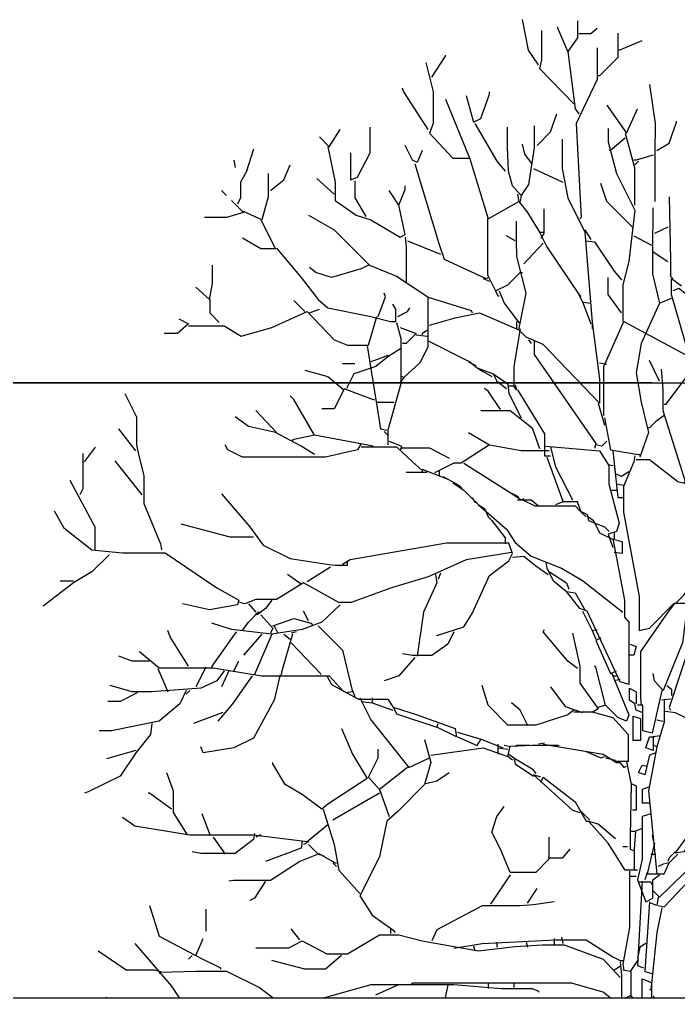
# Model space of a CAD drawing. Header units: centimetres. Extents: x -3096 to 17897, y -3131 to 15798.
# Drawn here: x 2698.9 to 2997.2, y 1233.5 to 1677 of the extents above; entities that cross this region are included whole.
import ezdxf

# ---------------------------------------------------------------- set-up
doc = ezdxf.new("R2010")
doc.units = ezdxf.units.CM

msp = doc.modelspace()

# ---------------------------------------------------------------- linework, layer by layer
for p, q in [((2004.42, 1512.39), (4004.42, 1512.39)), ((2985.19, 1512.39), (2004.42, 1512.39)), ((2354.42, 1233.81), (3654.42, 1233.81))]:
    msp.add_line(p, q)
at = {"color": 84}
for points in [[(2933.77, 1656.48), (2929.34, 1663.12), (2926.57, 1676.97)], [(2951.49, 1676.41), (2951.49, 1668.66), (2947.06, 1662.57), (2942.63, 1673.09), (2942.63, 1673.64)], [(2935.16, 1671.98), (2935.16, 1658.69), (2934.33, 1654.82), (2949.83, 1638.76)], [(2952.04, 1670.6), (2957.58, 1670.6), (2960.35, 1673.09)], [(2969.76, 1670.87), (2969.76, 1659.8), (2961.45, 1651.5), (2960.9, 1651.5)], [(2970.31, 1663.12), (2980.83, 1667.55)], [(2960.35, 1664.23), (2960.35, 1649.84), (2950.94, 1629.9), (2953.15, 1587.27), (2952.6, 1586.72)], [(2885.6, 1650.94), (2891.69, 1660.36), (2891.69, 1660.91)], [(2947.06, 1662.57), (2950.38, 1636.55), (2952.04, 1634.33)], [(2882.83, 1657.59), (2886.16, 1644.3), (2886.16, 1629.9), (2884.5, 1625.47), (2895.01, 1614.12), (2902.77, 1614.12)], [(2883.94, 1627.14), (2872.87, 1644.3), (2872.31, 1645.96)], [(2984.16, 1647.62), (2986.65, 1629.9), (2986.51, 1616.62), (2986.44, 1611.08), (2986.44, 1594.47)], [(2891.69, 1640.98), (2902.77, 1613.85), (2911.07, 1586.72), (2924.91, 1594.47), (2928.79, 1589.49), (2934.33, 1580.63), (2935.99, 1580.63)], [(2901.11, 1642.64), (2904.43, 1630.46), (2907.75, 1632.12), (2911.62, 1643.19), (2911.62, 1644.3)], [(2964.78, 1638.21), (2973.64, 1625.47), (2978.62, 1636.55)], [(2933.22, 1619.94), (2939.31, 1626.03), (2942.08, 1634.33)], [(2848.78, 1616.62), (2848.78, 1604.43), (2851.83, 1605.54), (2857.64, 1616.62), (2857.64, 1628.24)], [(2904.98, 1629.9), (2914.95, 1612.74), (2918.82, 1608.31)], [(2931.83, 1628.8), (2931.83, 1618.83), (2929.34, 1602.22), (2926.02, 1597.24), (2922.14, 1601.67), (2920.21, 1608.31), (2919.79, 1619.38), (2919.79, 1628.24)], [(2965.33, 1627.69), (2965.33, 1621.6), (2969.21, 1607.2), (2977.51, 1590.59), (2974.74, 1567.34), (2971.97, 1556.82), (2971.97, 1540.21)], [(2987.48, 1617.72), (2993.01, 1621.04), (2996.34, 1630.46), (2996.34, 1631.01)], [(2834.67, 1623.81), (2839.09, 1619.38), (2844.08, 1627.14)], [(2973.08, 1623.26), (2966.44, 1617.72), (2965.88, 1617.72)], [(2973.08, 1625.47), (2977.24, 1609.97), (2977.24, 1592.81)], [(2838.54, 1619.38), (2841.86, 1603.33), (2841.86, 1595.02), (2851.28, 1588.38), (2857.92, 1586.16), (2871.21, 1578.41), (2873.42, 1579.52), (2870.65, 1592.81), (2873.42, 1600.01), (2873.42, 1601.67)], [(2881.17, 1617.72), (2878.96, 1612.19), (2876.74, 1613.29), (2873.42, 1619.94)], [(2944.57, 1622.71), (2944.57, 1609.42), (2947.06, 1596.13), (2954.81, 1580.63), (2958.13, 1539.66), (2961.45, 1514.19), (2961.45, 1503.11), (2935.99, 1529.69), (2928.23, 1533.01), (2924.91, 1536.33), (2928.23, 1552.94), (2924.08, 1569.55), (2923.94, 1576.75), (2923.94, 1585.61)], [(2931, 1611.63), (2927.68, 1616.06), (2926.57, 1620.49)], [(2804.77, 1618.28), (2801.45, 1607.76), (2798.95, 1603.33), (2798.95, 1596.13), (2797.57, 1593.36)], [(2985.82, 1615.51), (2978.06, 1613.29), (2976.96, 1613.29)], [(2795.91, 1613.29), (2796.46, 1609.97)], [(2812.52, 1599.45), (2818.61, 1604.43), (2821.38, 1611.08)], [(2877.85, 1611.63), (2888.92, 1575.09), (2891.14, 1568.45), (2905.53, 1561.8), (2909.96, 1559.59), (2911.07, 1560.14)], [(2979.17, 1612.74), (2977.51, 1611.08)], [(2811.41, 1607.2), (2811.41, 1596.68), (2808.64, 1586.16), (2800.34, 1590.04)], [(2931.56, 1609.42), (2944.84, 1603.33)], [(2841.31, 1597.79), (2833.56, 1604.99)], [(2850.72, 1603.88), (2850.72, 1596.13), (2855.7, 1587.82)], [(2976.4, 1582.84), (2964.78, 1594.47), (2962.01, 1602.77)], [(2790.37, 1599.45), (2792.59, 1597.24)], [(2870.65, 1592.81), (2866.22, 1599.45)], [(2924.36, 1597.79), (2924.91, 1594.47)], [(2926.02, 1597.24), (2925.47, 1594.47)], [(2993.01, 1596.68), (2993.57, 1567.89), (2993.57, 1560.7), (2994.67, 1559.59)], [(2794.8, 1595.02), (2800.34, 1589.49), (2792.59, 1587.27), (2782.62, 1587.27)], [(2829.68, 1588.38), (2841.31, 1581.73), (2857.37, 1565.68), (2869.55, 1560.7), (2883.67, 1551.28), (2883.67, 1528.58), (2880.07, 1521.38), (2872.87, 1514.74), (2871.76, 1515.29)], [(2936.26, 1591.15), (2936.26, 1580.07), (2934.88, 1577.86)], [(2985.54, 1591.7), (2985.4, 1571.77), (2985.4, 1561.8), (2988.58, 1548.51), (2994.12, 1550.73)], [(2808.09, 1586.16), (2814.73, 1573.15), (2808.09, 1573.15), (2799.78, 1577.86)], [(2910.8, 1586.72), (2910.8, 1561.25), (2914.39, 1554.05), (2919.93, 1556.82), (2925.47, 1562.36), (2926.57, 1562.36)], [(2923.25, 1576.75), (2919.38, 1578.97)], [(2934.33, 1580.63), (2937.65, 1573.98), (2952.6, 1551.84), (2953.15, 1551.84)], [(2954.81, 1581.73), (2957.58, 1577.31)], [(2976.96, 1578.97), (2985.26, 1574.54)], [(2992.46, 1582.84), (2986.37, 1580.07)], [(2873.42, 1578.41), (2873.98, 1573.98), (2873.98, 1557.93)], [(2874.53, 1576.75), (2889.48, 1570.66)], [(2935.99, 1575.64), (2927.13, 1566.23)], [(2955.36, 1576.75), (2959.24, 1576.2), (2968.1, 1562.91), (2971.42, 1559.03)], [(2815.29, 1573.43), (2826.36, 1560.14), (2834.11, 1550.18), (2838.54, 1546.3), (2857.92, 1542.42), (2866.78, 1540.21), (2869.27, 1540.21), (2869.27, 1545.75), (2867.89, 1547.96)], [(2985.82, 1571.77), (2992.46, 1567.34)], [(2778.74, 1555.71), (2784.84, 1550.18), (2786.22, 1557.37), (2786.22, 1565.68)], [(2856.81, 1565.68), (2853.49, 1564.02), (2840.2, 1560.14), (2833, 1562.36), (2830.24, 1564.57)], [(2908.86, 1559.59), (2911.62, 1558.48)], [(2971.42, 1544.09), (2965.33, 1552.39), (2965.33, 1560.14)], [(3001.87, 1525.26), (2994.12, 1552.39), (2994.12, 1559.59), (2998.55, 1556.27)], [(2861.24, 1542.42), (2864.56, 1551.28), (2864.01, 1552.94)], [(2914.39, 1554.05), (2915.5, 1551.84), (2916.05, 1551.84)], [(2916.05, 1554.05), (2918.27, 1548.51), (2924.91, 1539.66), (2925.47, 1539.66)], [(2951.49, 1553.5), (2953.7, 1549.07), (2957.58, 1539.1)], [(3011.56, 1514.19), (3011.56, 1520.83), (3008.52, 1534.67), (3000.77, 1552.39), (2997.44, 1555.16), (2994.67, 1554.05)], [(2785.11, 1550.18), (2785.11, 1544.09), (2789.26, 1539.66)], [(2828.02, 1544.64), (2823.04, 1549.62)], [(2883.39, 1551.28), (2903.32, 1545.19), (2903.87, 1544.09)], [(2953.7, 1549.07), (2957.03, 1548.51)], [(2988.58, 1548.51), (2980.28, 1530.24), (2978.06, 1516.96), (2980.28, 1503.67), (2983.6, 1489.83), (2979.73, 1478.75)], [(2775.42, 1538.27), (2791.48, 1538.27), (2799.23, 1533.57), (2813.07, 1537.44), (2829.13, 1544.64), (2841.31, 1531.9), (2847.4, 1529.41), (2856.81, 1529.41), (2860.69, 1542.42)], [(2830.24, 1544.09), (2834.67, 1545.75)], [(2870.1, 1542.42), (2874.53, 1544.64), (2875.64, 1546.3)], [(2884.5, 1538.55), (2896.12, 1541.87), (2907.2, 1544.09), (2924.91, 1536.33)], [(2770.99, 1541.32), (2775.42, 1539.1), (2770.44, 1534.67), (2764.35, 1534.67)], [(2869.55, 1539.66), (2871.48, 1532.46), (2871.48, 1511.97), (2865.67, 1490.93), (2865.67, 1484.29)], [(2923.81, 1540.21), (2923.81, 1536.89)], [(2958.13, 1539.66), (2958.13, 1536.89)], [(2963.39, 1497.58), (2963.39, 1519.72), (2972.53, 1540.21), (3004.09, 1523.05), (3005.19, 1520.28)], [(2871.21, 1537.44), (2878.4, 1534.67), (2873.98, 1530.24), (2872.31, 1530.24)], [(2883.94, 1536.33), (2881.17, 1534.67), (2881.17, 1534.12)], [(2925.47, 1536.89), (2922.7, 1519.72), (2922.7, 1510.87), (2919.93, 1510.87)], [(2878.4, 1534.12), (2883.39, 1533.57)], [(2883.94, 1531.35), (2902.77, 1521.94), (2906.09, 1519.17), (2913.29, 1516.4), (2914.95, 1513.08), (2919.38, 1509.76)], [(2929.34, 1531.9), (2930.45, 1530.24)], [(2931.83, 1531.35), (2931.83, 1525.26), (2959.79, 1484.84), (2959.24, 1482.63)], [(2871.76, 1528.03), (2865.67, 1524.15), (2860.13, 1519.72), (2850.17, 1516.4), (2846.85, 1509.76)], [(2856.26, 1529.14), (2862.35, 1491.49), (2865.12, 1490.93)], [(2865.67, 1524.71), (2861.24, 1523.05), (2857.92, 1521.94)], [(2902.21, 1521.94), (2905.53, 1520.28)], [(2961.45, 1521.38), (2964.78, 1520.83)], [(2988.58, 1513.08), (2984.16, 1522.49)], [(2828.02, 1518.06), (2838.54, 1515.29), (2845.74, 1509.2), (2841.31, 1500.62), (2835.77, 1500.62)], [(2845.18, 1521.11), (2850.72, 1521.11)], [(2906.09, 1519.17), (2908.86, 1517.51), (2912.73, 1515.29)], [(2989.41, 1518.62), (2990.11, 1509.2), (2990.11, 1499.79), (2998, 1474.88), (3000.21, 1467.68), (2999.66, 1467.13)], [(3016.55, 1476.54), (3016.55, 1484.84), (3013.5, 1511.97), (3004.64, 1520.28), (2991.35, 1502.56), (2990.8, 1502.56)], [(2872.87, 1514.74), (2871.21, 1512.53)], [(2913.29, 1516.4), (2919.93, 1511.97), (2920.48, 1507.54), (2926.02, 1496.47)], [(2845.74, 1509.76), (2859.03, 1504.77), (2859.58, 1504.77)], [(2916.61, 1500.35), (2911.07, 1508.65), (2909.41, 1509.76)], [(2923.25, 1511.42), (2923.81, 1509.2), (2922.7, 1510.87)], [(2924.36, 1509.2), (2936.54, 1489.27), (2936.54, 1479.31), (2939.31, 1479.31)], [(2746.63, 1507.54), (2751.89, 1497.02), (2751.89, 1484.29), (2752.72, 1479.86), (2755.21, 1470.45), (2755.21, 1457.71), (2762.69, 1439.44), (2763.24, 1436.67)], [(2832.45, 1488.72), (2823.04, 1504.77), (2821.38, 1506.44)], [(2860.13, 1503.67), (2868.44, 1503.67)], [(2815.29, 1489.83), (2805.87, 1499.79)], [(2907.75, 1499.79), (2921.04, 1499.79), (2931, 1492.04), (2934.33, 1482.63)], [(2960.9, 1503.11), (2963.12, 1495.36), (2963.67, 1493.15)], [(2832.45, 1479.86), (2826.36, 1483.74), (2814.73, 1489.83), (2802.55, 1492.59), (2796.46, 1497.02)], [(2963.67, 1496.47), (2966.44, 1482.07), (2979.17, 1479.86), (2979.73, 1479.86)], [(2990.8, 1497.58), (2986.92, 1494.81), (2984.16, 1492.04), (2983.6, 1492.04)], [(2751.62, 1481.52), (2743.86, 1491.49)], [(2864.01, 1490.38), (2865.67, 1488.72)], [(2859.03, 1483.74), (2832.45, 1488.72), (2822.48, 1486.5), (2822.48, 1485.95)], [(2866.22, 1485.95), (2871.76, 1483.74), (2871.21, 1481.52)], [(2902.21, 1489.83), (2911.62, 1484.29), (2898.89, 1475.98), (2895.57, 1475.98), (2886.71, 1471.55)], [(2964.78, 1485.95), (2962.56, 1483.74), (2959.79, 1484.29)], [(2728.36, 1476.54), (2733.34, 1483.18)], [(2853.49, 1484.84), (2851.83, 1482.07), (2837.43, 1478.75), (2799.78, 1478.75), (2793.14, 1482.07), (2792.03, 1484.29)], [(2853.49, 1483.46), (2869.55, 1483.46), (2876.74, 1476.54), (2881.17, 1472.66), (2881.17, 1471.55)], [(2871.76, 1482.91), (2884.5, 1482.91), (2893.35, 1478.2)], [(2911.62, 1484.29), (2926.02, 1481.8), (2938.2, 1481.8), (2938.75, 1481.52)], [(2937.09, 1483.74), (2961.45, 1481.52), (2965.61, 1474.88), (2965.61, 1466.57), (2970.31, 1448.85), (2969.21, 1444.98), (2965.33, 1443.87), (2967.55, 1437.78)], [(2939.31, 1483.18), (2941.52, 1474.32), (2949.27, 1459.37)], [(2967.55, 1481.52), (2969.76, 1460.48), (2971.97, 1460.48)], [(2727.53, 1480.41), (2727.53, 1464.36), (2726.15, 1461.59)], [(2754.38, 1461.59), (2742.2, 1477.09)], [(2937.65, 1478.75), (2944.84, 1458.82)], [(2977.51, 1479.31), (2976.96, 1476.54), (2972.25, 1465.46), (2972.25, 1453.84), (2979.45, 1415.63), (2979.45, 1400.13), (2984.16, 1401.24), (2995.23, 1412.59), (3001.32, 1412.59), (2999.1, 1394.6), (2990.25, 1373), (2986.37, 1377.43), (2985.82, 1380.75)], [(2978.06, 1477.65), (2984.16, 1477.65), (2996.89, 1467.68), (3001.32, 1466.57)], [(2881.17, 1473.22), (2892.8, 1468.79), (2897.78, 1466.02), (2899.44, 1464.36)], [(2888.92, 1472.66), (2888.92, 1470.45)], [(2900, 1475.98), (2921.04, 1462.7), (2924.36, 1461.04), (2924.91, 1460.48)], [(2965.33, 1475.43), (2967.55, 1474.88)], [(2968.1, 1475.43), (2968.65, 1470.45)], [(2995.78, 1412.31), (2999.66, 1416.19), (3002.43, 1420.06), (3005.19, 1442.76), (3014.05, 1471.55), (3016.82, 1476.54), (3018.48, 1476.54)], [(2721.72, 1468.23), (2733.07, 1447.19), (2733.07, 1436.67)], [(2883.39, 1471.83), (2873.98, 1471.83)], [(2890.59, 1469.89), (2892.8, 1468.79)], [(2974.74, 1472.11), (2971.42, 1469.89), (2969.21, 1471)], [(2895.01, 1467.13), (2900, 1463.8), (2906.64, 1457.16), (2919.38, 1446.09), (2923.25, 1440), (2930.45, 1433.91), (2944.29, 1428.37), (2953.7, 1422.83), (2971.97, 1408.44)], [(2966.99, 1463.8), (2969.21, 1463.8)], [(2969.21, 1466.57), (2972.53, 1466.02)], [(2790.37, 1462.14), (2803.11, 1447.19), (2809.2, 1438.89), (2821.38, 1432.8), (2839.09, 1430.03), (2841.86, 1429.75), (2847.4, 1429.75), (2847.4, 1431.69)], [(2903.87, 1460.48), (2904.98, 1458.27), (2906.09, 1458.27)], [(2921.04, 1462.7), (2926.02, 1459.37), (2927.13, 1459.93)], [(2924.36, 1459.37), (2930.45, 1459.37), (2933.77, 1456.61)], [(2926.57, 1459.37), (2932.11, 1456.61), (2950.38, 1456.61), (2952.6, 1454.39), (2955.92, 1452.73), (2956.47, 1449.96), (2963.67, 1447.19), (2965.88, 1444.98)], [(2906.64, 1457.16), (2909.41, 1455.5), (2911.07, 1451.62), (2912.73, 1449.96), (2918.82, 1442.21), (2918.82, 1439.44)], [(2955.36, 1451.62), (2953.15, 1453.84), (2951.49, 1458.54), (2944.84, 1458.54), (2941.52, 1457.16)], [(2714.52, 1454.39), (2718.95, 1446.64), (2731.68, 1436.67), (2745.52, 1435.29), (2764.9, 1435.29), (2788.16, 1419.51), (2798.12, 1413.97), (2797.57, 1411.76), (2784.84, 1409.54), (2772.65, 1412.31)], [(2955.92, 1452.18), (2958.69, 1449.96), (2961.45, 1444.43), (2966.99, 1441.66), (2971.7, 1440.55), (2971.7, 1435.01), (2968.1, 1435.57)], [(2804.77, 1442.49), (2794.25, 1442.49), (2772.1, 1448.3)], [(2967.55, 1441.66), (2972.8, 1413.97), (2972.8, 1406.22), (2974.74, 1404.01), (2974.74, 1375.77), (2970.87, 1376.88), (2955.92, 1408.99), (2952.6, 1410.1), (2946.51, 1417.85)], [(2968.1, 1444.43), (2968.1, 1441.66)], [(2887.82, 1397.92), (2900, 1401.79), (2903.87, 1407.88), (2911.62, 1425.05), (2920.48, 1431.69), (2922.14, 1435.01), (2920.48, 1439.72), (2892.25, 1439.72), (2848.51, 1432.24), (2845.18, 1430.03)], [(2739.43, 1434.46), (2731.68, 1426.71), (2723.38, 1421.72), (2709.54, 1411.21)], [(2921.59, 1435.57), (2901.11, 1432.24), (2883.94, 1424.49), (2867.33, 1419.51), (2849.06, 1412.87), (2843.52, 1412.87), (2827.47, 1421.72), (2815.29, 1414.25), (2805.87, 1414.25), (2800.89, 1412.31), (2798.68, 1412.87)], [(2922.14, 1433.35), (2927.13, 1433.91), (2932.66, 1429.48), (2938.2, 1425.6)], [(2839.65, 1428.92), (2829.13, 1422.28)], [(2937.09, 1431.14), (2937.65, 1428.37), (2940.42, 1422.83), (2946.51, 1417.85), (2950.38, 1417.3), (2954.81, 1409.54)], [(2826.36, 1421.17), (2820.27, 1425.6)], [(2887.26, 1425.6), (2887.82, 1421.72), (2881.73, 1408.44), (2878.96, 1388.5)], [(2889.48, 1426.15), (2888.37, 1423.39)], [(2938.75, 1426.71), (2946.51, 1421.72), (2947.61, 1418.96)], [(2723.38, 1422.56), (2717.29, 1422.56)], [(2844.08, 1411.76), (2835.77, 1404.01), (2826.91, 1400.69), (2813.07, 1398.47), (2794.8, 1400.69), (2785.94, 1403.45)], [(2802.55, 1412.31), (2805.87, 1408.44)], [(2813.07, 1413.97), (2810.3, 1410.1), (2806.43, 1407.33), (2805.87, 1407.88)], [(2995.23, 1412.31), (2992.46, 1408.44), (2980, 1390.72), (2980, 1369.68), (2980.28, 1366.36)], [(2799.78, 1400.13), (2802.55, 1404.01), (2806.98, 1408.44), (2808.09, 1408.44)], [(2808.09, 1407.33), (2813.63, 1401.24), (2812.52, 1399.02)], [(2829.68, 1404.56), (2827.47, 1408.99)], [(2953.7, 1408.99), (2958.13, 1400.13), (2960.35, 1400.69)], [(2813.63, 1402.35), (2823.04, 1405.67), (2830.79, 1403.45), (2831.9, 1402.35)], [(2814.18, 1402.35), (2815.84, 1399.02)], [(2834.11, 1402.35), (2845.18, 1391.27), (2849.61, 1372.45), (2846.29, 1371.89)], [(3005.19, 1402.35), (2993.01, 1365.25), (2993.57, 1364.14)], [(2775.42, 1384.08), (2767.12, 1397.36), (2766.01, 1400.13)], [(2797.02, 1399.58), (2785.94, 1384.08), (2785.94, 1383.52)], [(2808.64, 1398.47), (2800.34, 1389.06)], [(2813.07, 1398.47), (2805.32, 1380.2)], [(2822.48, 1398.47), (2817.5, 1381.31), (2817.5, 1380.2)], [(2818.61, 1398.47), (2821.38, 1396.26)], [(2824.15, 1399.58), (2821.93, 1399.02)], [(2895.57, 1399.58), (2892.8, 1394.04), (2885.6, 1388.78), (2876.74, 1388.78), (2872.31, 1389.61)], [(2951.49, 1382.97), (2947.06, 1386.29), (2935.99, 1399.58), (2936.54, 1400.69)], [(2949.27, 1399.02), (2952.6, 1384.08), (2952.6, 1376.32), (2960.9, 1364.7), (2958.13, 1363.04)], [(2958.13, 1400.13), (2959.79, 1396.26)], [(2821.93, 1394.6), (2835.22, 1380.75), (2835.22, 1380.2)], [(2962.01, 1396.81), (2959.79, 1395.7), (2966.44, 1380.75), (2969.21, 1381.86)], [(2975.3, 1394.04), (2978.06, 1392.93), (2976.96, 1389.06), (2974.74, 1389.06)], [(2757.71, 1386.29), (2749.95, 1386.29), (2743.86, 1388.5)], [(2753.28, 1390.72), (2762.13, 1383.25), (2786.5, 1383.25), (2808.64, 1379.65), (2839.09, 1379.65), (2845.74, 1372.45)], [(2795.91, 1381.86), (2798.12, 1386.29)], [(2877.85, 1387.95), (2870.65, 1379.65), (2864.01, 1377.43)], [(2966.99, 1380.75), (2974.74, 1361.93), (2973.64, 1359.16), (2969.76, 1360.82), (2964.22, 1366.36), (2959.79, 1383.52), (2959.24, 1384.08)], [(2791.48, 1381.86), (2788.16, 1377.43), (2780.96, 1374.11), (2758.81, 1372.45), (2749.95, 1372.45), (2739.99, 1375.22)], [(2761.58, 1382.97), (2766.01, 1372.45)], [(2783.17, 1383.52), (2778.74, 1374.66)], [(2816.95, 1380.2), (2814.18, 1368.57), (2804.77, 1351.41), (2795.91, 1346.98), (2782.07, 1344.77), (2780.96, 1347.53)], [(2804.21, 1379.65), (2795.35, 1366.91), (2788.71, 1359.16)], [(2793.69, 1381.86), (2790.37, 1374.66)], [(2837.99, 1379.65), (2840.2, 1375.77), (2852.38, 1369.13), (2865.67, 1369.13), (2868.44, 1364.7), (2869.55, 1362.48), (2887.82, 1356.39), (2888.37, 1358.05)], [(2967.55, 1379.65), (2969.76, 1379.65)], [(2949.83, 1364.14), (2947.06, 1361.93), (2932.66, 1357.22), (2919.93, 1357.22), (2911.07, 1366.36), (2908.3, 1375.22)], [(2970.87, 1377.99), (2968.1, 1377.43)], [(2991.91, 1375.22), (2994.12, 1373.56), (2994.12, 1370.79)], [(2774.32, 1373), (2771.55, 1366.91), (2762.13, 1359.16), (2740.54, 1354.73), (2735.01, 1354.73)], [(2752.17, 1371.89), (2744.42, 1368.02), (2738.88, 1368.02)], [(2775.98, 1373), (2774.32, 1371.34)], [(2849.61, 1373), (2850.72, 1370.23)], [(2939.31, 1374.66), (2945.95, 1365.8), (2953.7, 1363.04)], [(2980.83, 1363.04), (2978.06, 1364.14), (2977.51, 1366.91), (2975.02, 1368.57), (2975.02, 1374.11), (2978.06, 1372.45), (2978.06, 1366.91)], [(2989.69, 1373), (2985.26, 1353.62), (2981.11, 1354.73), (2981.11, 1366.36), (2978.62, 1366.36)], [(2852.94, 1369.68), (2857.92, 1359.71), (2875.08, 1338.12), (2884.5, 1342.55)], [(2853.49, 1368.02), (2858.47, 1367.47), (2867.89, 1364.14)], [(2858.47, 1369.68), (2858.47, 1367.47)], [(2928.79, 1357.5), (2925.47, 1364.14), (2921.59, 1367.47)], [(2964.22, 1366.36), (2960.9, 1365.25)], [(2990.8, 1368.57), (2990.8, 1358.61), (2987.48, 1347.53), (2986.37, 1348.09)], [(2993.57, 1369.13), (2989.69, 1368.57)], [(2790.93, 1363.04), (2777.64, 1358.05)], [(2868.44, 1365.25), (2878.96, 1361.93), (2896.12, 1355.84), (2896.68, 1351.96), (2887.82, 1356.39)], [(2949.83, 1363.31), (2958.13, 1363.31), (2967.55, 1360.82), (2974.47, 1353.07), (2974.47, 1340.89), (2968.1, 1340.89)], [(2991.35, 1363.59), (2995.78, 1363.04), (3001.32, 1360.27), (3001.87, 1360.27)], [(2758.81, 1358.05), (2758.26, 1353.07), (2751.62, 1344.77), (2744.42, 1334.25), (2730.02, 1327.05), (2728.36, 1326.49)], [(2976.68, 1361.38), (2980, 1360.27), (2980, 1350.3), (2976.68, 1350.3), (2976.68, 1361.38)], [(2987.48, 1359.71), (2990.25, 1359.16)], [(2844.63, 1355.84), (2849.61, 1344.21), (2856.26, 1333.14), (2838.54, 1321.51), (2835.77, 1319.3), (2826.91, 1325.94), (2819.16, 1330.37), (2813.63, 1339.78), (2813.63, 1340.34)], [(2897.23, 1354.18), (2908.3, 1350.86), (2917.72, 1346.98)], [(2882.28, 1350.86), (2885.05, 1340.34), (2882.28, 1330.37), (2870.1, 1318.19), (2865.12, 1313.76), (2861.79, 1297.7), (2852.94, 1279.99), (2858.47, 1271.13), (2867.89, 1264.48), (2868.99, 1263.38)], [(2897.23, 1351.96), (2906.09, 1348.09), (2907.75, 1350.86)], [(2915.5, 1348.64), (2915.5, 1344.21)], [(2922.14, 1341.44), (2919.93, 1343.1), (2921.04, 1347.81), (2931, 1348.23), (2942.63, 1348.23), (2943.18, 1348.09)], [(2936.54, 1349.19), (2933.77, 1348.64)], [(2935.99, 1348.64), (2963.12, 1344.21), (2969.21, 1340.34), (2970.31, 1340.34)], [(2989.14, 1352.52), (2985.82, 1351.96), (2985.82, 1345.87), (2982.49, 1346.98), (2984.16, 1351.96), (2986.37, 1351.96)], [(2751.62, 1345.87), (2738.33, 1342)], [(2874.53, 1338.12), (2861.79, 1328.16), (2856.81, 1333.69), (2861.24, 1342.55), (2861.24, 1346.43)], [(2885.05, 1343.66), (2908.86, 1346.98), (2919.93, 1343.1)], [(2915.5, 1346.98), (2919.93, 1346.43)], [(2921.04, 1347.53), (2918.27, 1348.09)], [(2920.48, 1344.21), (2922.7, 1342.55), (2923.25, 1339.78), (2931.56, 1334.25)], [(2929.9, 1348.09), (2923.81, 1348.09), (2923.25, 1347.53)], [(2955.36, 1345.32), (2962.01, 1342.55), (2963.67, 1343.1)], [(2986.92, 1344.77), (2984.16, 1343.66), (2981.94, 1334.8), (2979.17, 1335.91), (2980.83, 1339.23), (2983.05, 1338.67)], [(2987.48, 1347.53), (2983.6, 1327.6), (2987.48, 1289.95)], [(2922.7, 1342.55), (2931, 1337.57), (2932.66, 1335.35)], [(2964.22, 1342.55), (2968.65, 1341.44)], [(2970.31, 1340.89), (2972.53, 1338.12), (2973.64, 1338.67)], [(2973.64, 1340.89), (2975.85, 1330.37), (2975.3, 1307.12), (2975.3, 1301.03), (2976.96, 1300.47)], [(2765.46, 1335.91), (2768.5, 1327.6), (2768.5, 1317.64), (2774.87, 1307.67)], [(2882.83, 1330.92), (2887.82, 1332.03), (2893.35, 1335.91)], [(2934.88, 1333.69), (2931.56, 1334.8), (2949.27, 1318.74), (2952.6, 1317.64)], [(2934.88, 1331.48), (2935.99, 1333.69), (2950.38, 1322.62), (2955.36, 1313.76), (2956.47, 1313.76)], [(2975.85, 1330.92), (2978.06, 1329.82), (2978.06, 1318.74), (2976.4, 1318.74)], [(2767.67, 1319.3), (2757.71, 1326.49), (2757.15, 1326.49)], [(2861.79, 1326.49), (2840.76, 1314.31)], [(2861.79, 1328.16), (2866.22, 1315.97)], [(2983.6, 1329.26), (2980.83, 1328.16), (2980.83, 1322.06), (2984.16, 1322.06)], [(2836.33, 1319.3), (2841.31, 1303.24), (2843.52, 1291.61), (2852.94, 1281.09)], [(2938.48, 1306.56), (2938.48, 1296.6), (2932.66, 1290.51), (2921.04, 1290.51), (2916.61, 1301.03), (2912.73, 1308.78), (2914.95, 1315.97), (2918.27, 1320.4)], [(2952.6, 1318.74), (2957.03, 1314.31)], [(2838.54, 1312.1), (2829.13, 1304.35), (2804.77, 1307.39), (2775.98, 1307.39), (2751.06, 1311.55), (2745.52, 1315.42)], [(2785.39, 1307.12), (2781.51, 1317.08)], [(2978.62, 1291.61), (2973.08, 1291.61), (2965.33, 1303.79), (2956.47, 1313.76), (2960.9, 1312.65), (2968.65, 1306.01)], [(2984.71, 1317.08), (2980.83, 1315.97), (2980.83, 1296.6), (2978.62, 1287.18), (2982.49, 1277.22), (2985.54, 1278.88), (2985.54, 1287.18), (2988.58, 1289.4)], [(2975.85, 1309.33), (2978.06, 1309.33)], [(2980.83, 1310.44), (2977.79, 1309.33), (2977.1, 1301.03), (2977.1, 1291.61)], [(2985.82, 1282.2), (2988.58, 1279.43), (3005.19, 1295.49), (3018.48, 1309.88), (3020.7, 1306.56), (3020.7, 1293.27), (3021.8, 1292.72)], [(3003.53, 1305.45), (2999.66, 1299.92), (2995.78, 1299.36), (3000.77, 1306.29), (3006.3, 1306.29), (3005.75, 1309.33), (3002.43, 1306.56), (3002.43, 1306.01)], [(2805.32, 1308.22), (2804.77, 1305.45), (2796.46, 1299.09), (2780.96, 1299.09), (2777.08, 1299.92)], [(2786.5, 1306.56), (2792.03, 1298.81)], [(2808.09, 1307.67), (2805.87, 1306.56)], [(2826.91, 1304.9), (2826.36, 1301.58), (2810.3, 1295.49)], [(2829.68, 1304.35), (2827.47, 1303.24)], [(2985.26, 1307.67), (2985.82, 1304.9)], [(2829.68, 1303.24), (2834.11, 1298.81), (2825.81, 1295.49), (2812.52, 1286.91), (2795.91, 1286.91), (2793.69, 1286.63)], [(2938.2, 1297.15), (2944.84, 1297.15), (2948.17, 1301.03)], [(2974.19, 1302.13), (2971.97, 1302.13)], [(2986.37, 1303.79), (2983.05, 1289.95), (2990.8, 1289.95), (2993.01, 1294.94)], [(2988.03, 1275.56), (2990.8, 1275), (3009.62, 1294.94), (3017.38, 1303.24), (3019.04, 1301.03), (3015.71, 1261.72), (3012.95, 1251.2), (3012.95, 1240.68)], [(2995.78, 1299.92), (2993.01, 1297.15), (2992.46, 1295.49)], [(2834.11, 1299.36), (2841.86, 1294.94), (2842.42, 1294.94)], [(2834.11, 1298.81), (2836.33, 1298.26)], [(2984.71, 1298.81), (2986.92, 1298.81)], [(2996.89, 1298.81), (2993.01, 1294.94), (2990.25, 1294.38), (2988.03, 1293.27)], [(2840.76, 1294.94), (2842.42, 1293.27)], [(2975.02, 1291.06), (2975.02, 1265.59), (2971.97, 1248.98), (2972.53, 1246.21)], [(2810.3, 1286.63), (2805.32, 1278.88), (2803.11, 1277.77)], [(2921.04, 1289.4), (2912.18, 1276.11)], [(2975.3, 1288.84), (2978.06, 1288.84)], [(2980.83, 1286.63), (2978.62, 1248.43), (2981.39, 1247.32)], [(2979.17, 1286.35), (2984.71, 1286.35), (2985.26, 1284.97)], [(2983.05, 1290.51), (2981.94, 1287.18)], [(2928.79, 1276.66), (2933.22, 1283.31)], [(2988.03, 1279.43), (2987.48, 1275.56), (2984.71, 1276.66)], [(2757.71, 1275.56), (2762.13, 1261.72), (2780.96, 1251.75), (2789.82, 1247.32), (2789.82, 1246.77)], [(2783.17, 1273.9), (2783.17, 1263.93)], [(2940.97, 1277.22), (2931.56, 1275.83), (2925.47, 1275.42), (2908.3, 1275.42), (2887.82, 1264.48), (2885.6, 1259.5)], [(2984.16, 1277.22), (2981.94, 1245.66), (2985.82, 1244.55)], [(2989.69, 1274.45), (2987.48, 1263.38), (2984.71, 1237.35), (2984.16, 1237.35)], [(2825.81, 1260.05), (2821.93, 1265.04)], [(2866.78, 1265.04), (2866.78, 1262.82)], [(2778.74, 1252.86), (2782.07, 1260.61)], [(2805.87, 1256.46), (2820.82, 1256.46), (2826.91, 1259.5), (2837.99, 1253.69), (2847.4, 1253.69), (2861.79, 1262.27), (2870.65, 1262.27), (2881.17, 1259.5), (2906.64, 1255.07), (2923.25, 1257.01), (2935.43, 1257.7), (2945.4, 1257.7), (2963.12, 1251.2), (2970.87, 1242.89)], [(2895.57, 1256.18), (2908.3, 1258.39), (2941.52, 1260.05), (2955.36, 1260.05), (2967.55, 1252.3), (2970.87, 1250.64), (2971.97, 1250.64)], [(2940.97, 1260.61), (2940.97, 1257.84)], [(2944.29, 1261.16), (2944.84, 1258.39)], [(2734.45, 1255.07), (2747.19, 1246.49), (2759.92, 1246.49), (2762.69, 1245.66), (2762.13, 1244.55)], [(2751.06, 1258.39), (2767.67, 1239.02), (2771.14, 1233.81)], [(2904.43, 1257.29), (2904.98, 1255.07)], [(2914.95, 1258.95), (2914.95, 1256.73)], [(2928.23, 1258.95), (2928.79, 1256.73)], [(2982.49, 1258.39), (2979.73, 1256.73), (2978.62, 1251.75)], [(2777.08, 1252.86), (2775.42, 1251.2)], [(2844.63, 1252.86), (2837.43, 1246.77), (2828.02, 1246.77), (2813.07, 1250.64)], [(2978.62, 1250.64), (2975.3, 1245.66), (2971.97, 1246.21)], [(2970.87, 1247.87), (2968.1, 1246.21)], [(2970.87, 1250.09), (2971.42, 1244), (2971.42, 1233.81)], [(2762.69, 1245.38), (2778.74, 1245.8), (2792.59, 1245.8), (2807.54, 1238.46), (2813.74, 1233.81)], [(2975.57, 1245.66), (2975.57, 1234.59), (2972.53, 1233.48)], [(2980.83, 1233.81), (2980.83, 1242.34), (2984.99, 1240.68), (2984.99, 1233.81)], [(2874.53, 1239.57), (2857.92, 1239.57), (2836.91, 1233.81)], [(2860.13, 1235.14), (2870.65, 1239.85), (2895.57, 1239.85), (2917.16, 1237.91), (2931, 1237.91), (2933.77, 1236.8), (2933.77, 1236.25)], [(2966.25, 1233.81), (2963.12, 1236.25), (2948.72, 1240.4), (2876.74, 1240.4), (2876.19, 1240.12)], [(2892.8, 1239.57), (2891.65, 1233.81)], [(2911.07, 1240.12), (2911.07, 1237.91)], [(2922.7, 1240.68), (2922.7, 1238.46)], [(2738.5, 1233.81), (2738.33, 1234.03)], [(2975.3, 1235.14), (2976.36, 1233.81)], [(2986.09, 1233.81), (2986.09, 1234.59)]]:
    msp.add_lwpolyline(points, dxfattribs=at)

doc.saveas('drawing.dxf')
